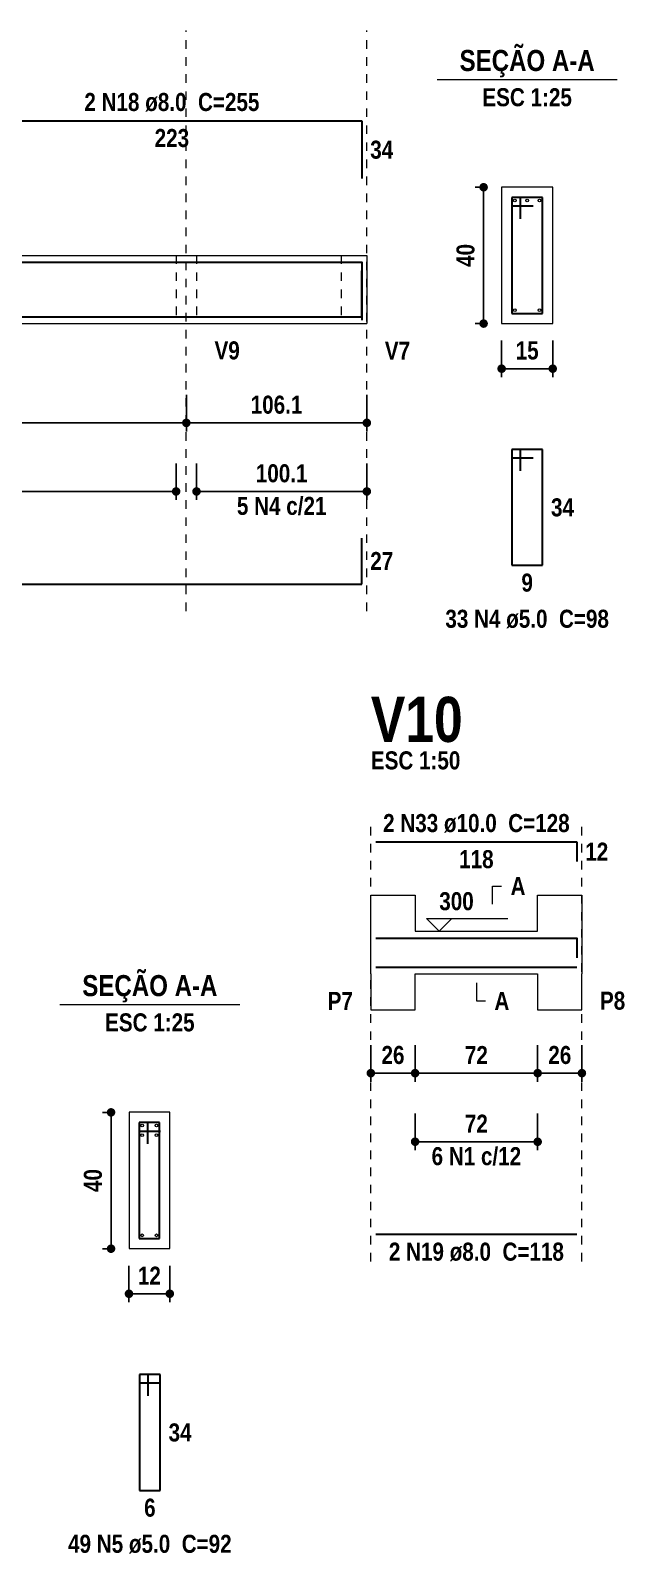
# Model space of a CAD drawing. Header units: millimetres. Extents: x 2249 to 2676, y -663 to -441.
# Drawn here: x 2501.9 to 2508.88, y -555.79 to -537.91 of the extents above; entities that cross this region are included whole.
import ezdxf

# ---------------------------------------------------------------- set-up
doc = ezdxf.new("R2010")
doc.units = ezdxf.units.MM
doc.header["$LTSCALE"] = 0.5
doc.header["$MEASUREMENT"] = 0
doc.header["$PDMODE"] = 34
doc.linetypes.add('DOT2', pattern=[3.175, 0, -3.175])
doc.layers.get('0').update_dxf_attribs({"linetype": 'CONTINUOUS'})
doc.layers.get('DEFPOINTS').update_dxf_attribs({"linetype": 'CONTINUOUS'})
for name, color, linetype, lineweight in [('Descrição da armadura', 7, 'CONTINUOUS', 5), ('DT-Barras na forma', 2, 'CONTINUOUS', 30), ('DT-Barras no corte', 5, 'CONTINUOUS', 5), ('DT-Barras rebatidas', 2, 'CONTINUOUS', 30), ('DT-Cotas', 9, 'CONTINUOUS', 5), ('DT-Forma', 5, 'CONTINUOUS', 5), ('DT-Pontilhado', 9, 'DOT2', 5), ('DT-Textos', 7, 'CONTINUOUS', 5), ('DT-Título', 3, 'CONTINUOUS', 20), ('Textos armaduras', 7, 'CONTINUOUS', 5)]:
    doc.layers.add(name, color=color, linetype=linetype, lineweight=lineweight)
doc.styles.add('ARIAL', font='ARIALNB.TTF')
doc.dimstyles.new('UM_25.000000', dxfattribs={"dimtxt": 0.18, "dimasz": 0.1, "dimexe": 0.1, "dimexo": 0.2, "dimgap": 0, "dimtad": 1, "dimtih": 1, "dimtoh": 1, "dimdec": 1, "dimlfac": 25, "dimzin": 0, "dimdsep": 46, "dimtxsty": 'Standard', "dimblk": 'CLOSED', "dimblk1": 'CLOSED', "dimblk2": 'CLOSED', "dimcen": 0.09, "dimdle": 0.1, "dimadec": 1, "dimazin": 2, "dimtfac": 1, "dimtdec": 4, "dimtofl": 0, "dimtmove": 0, "dimatfit": 3, "dimldrblk": 'CLOSED', "dimfxl": 1, "dimtolj": 1, "dimarcsym": 0})
doc.dimstyles.new('UM_50.000000', dxfattribs={"dimtxt": 0.18, "dimasz": 0.1, "dimexe": 0.1, "dimexo": 0.2, "dimgap": 0, "dimtad": 1, "dimtih": 1, "dimtoh": 1, "dimdec": 1, "dimlfac": 50, "dimzin": 0, "dimdsep": 46, "dimtxsty": 'Standard', "dimblk": 'CLOSED', "dimblk1": 'CLOSED', "dimblk2": 'CLOSED', "dimcen": 0.09, "dimdle": 0.1, "dimadec": 1, "dimazin": 2, "dimtfac": 1, "dimtdec": 4, "dimtofl": 0, "dimtmove": 0, "dimatfit": 3, "dimldrblk": 'CLOSED', "dimfxl": 1, "dimtolj": 1, "dimarcsym": 0})

# ---------------------------------------------------------------- blocks, each defined once
blk = doc.blocks.new('_Dot')
at = {"color": 0, "linetype": 'ByBlock', "lineweight": -2}
blk.add_line((-0.5, 0), (-1, 0), dxfattribs=at)
at = {"color": 0, "linetype": 'ByBlock', "const_width": 0.5}
blk.add_lwpolyline([(-0.25, 0, 1), (0.25, 0, 1)], format="xyb", close=True, dxfattribs=at)
blk = doc.blocks.new('*D276')
at = {"layer": 'DEFPOINTS', "color": 0}
for p in [(2492.452, -541.987), (2503.733, -541.987), (2503.733, -542.517)]:
    blk.add_point(p, dxfattribs=at)
at = {"layer": 'DT-Cotas', "color": 0, "lineweight": -2}
for p, q in [((2492.452, -542.187), (2492.452, -542.617)), ((2503.733, -542.187), (2503.733, -542.617)), ((2492.552, -542.517), (2503.633, -542.517))]:
    blk.add_line(p, q, dxfattribs=at)
at = {"layer": 'DT-Cotas', "color": 0, "lineweight": -2, "xscale": 0.1, "yscale": 0.1, "zscale": 0.1, "rotation": 180}
blk.add_blockref('_Dot', (2492.452, -542.517), dxfattribs=at)
at = {"layer": 'DT-Cotas', "color": 0, "lineweight": -2, "xscale": 0.1, "yscale": 0.1, "zscale": 0.1}
blk.add_blockref('_Dot', (2503.733, -542.517), dxfattribs=at)
at = {"layer": 'DT-Cotas', "insert": (2498.092, -542.305), "char_height": 0.2118, "attachment_point": 5, "rotation": 0.0057, "style": 'ARIAL'}
blk.add_mtext('\\A1;564', dxfattribs=at)
blk = doc.blocks.new('DOT')
at = {"color": 210}
for p, q in [((-1, 0), (1, 0)), ((0, 1), (0, -1))]:
    blk.add_line(p, q, dxfattribs=at)
blk.add_circle((0, 0), 0.25, dxfattribs=at)
blk = doc.blocks.new('*D277')
at = {"layer": 'DEFPOINTS', "color": 0}
for p in [(2503.733, -541.987), (2505.854, -541.987), (2505.854, -542.517)]:
    blk.add_point(p, dxfattribs=at)
at = {"layer": 'DT-Cotas', "color": 0, "lineweight": -2}
for p, q in [((2503.733, -542.187), (2503.733, -542.617)), ((2505.854, -542.187), (2505.854, -542.617)), ((2503.833, -542.517), (2505.754, -542.517))]:
    blk.add_line(p, q, dxfattribs=at)
at = {"layer": 'DT-Cotas', "color": 0, "lineweight": -2, "xscale": 0.1, "yscale": 0.1, "zscale": 0.1, "rotation": 180}
blk.add_blockref('_Dot', (2503.733, -542.517), dxfattribs=at)
at = {"layer": 'DT-Cotas', "color": 0, "lineweight": -2, "xscale": 0.1, "yscale": 0.1, "zscale": 0.1}
blk.add_blockref('_Dot', (2505.854, -542.517), dxfattribs=at)
at = {"layer": 'DT-Cotas', "insert": (2504.793, -542.305), "char_height": 0.2118, "attachment_point": 5, "rotation": 0.0057, "style": 'ARIAL'}
blk.add_mtext('\\A1;106.1', dxfattribs=at)
blk = doc.blocks.new('*D278')
at = {"layer": 'DEFPOINTS', "color": 0}
for p in [(2507.226, -539.752), (2507.438, -539.752), (2507.438, -541.352)]:
    blk.add_point(p, dxfattribs=at)
at = {"layer": 'DT-Cotas', "color": 0, "lineweight": -2}
for p, q in [((2507.238, -539.752), (2507.126, -539.752)), ((2507.226, -541.252), (2507.226, -539.852)), ((2507.238, -541.352), (2507.126, -541.352))]:
    blk.add_line(p, q, dxfattribs=at)
at = {"layer": 'DT-Cotas', "color": 0, "lineweight": -2, "xscale": 0.1, "yscale": 0.1, "zscale": 0.1}
for p, rotation in [((2507.226, -539.752), 90), ((2507.226, -541.352), 270)]:
    blk.add_blockref('_Dot', p, dxfattribs=dict(at, rotation=rotation))
at = {"layer": 'DT-Cotas', "insert": (2507.014, -540.552), "char_height": 0.2118, "attachment_point": 5, "rotation": 90, "style": 'ARIAL'}
blk.add_mtext('\\A1;40', dxfattribs=at)
blk = doc.blocks.new('*D279')
at = {"layer": 'DEFPOINTS', "color": 0}
for p in [(2507.438, -541.352), (2508.038, -541.352), (2508.038, -541.881)]:
    blk.add_point(p, dxfattribs=at)
at = {"layer": 'DT-Cotas', "color": 0, "lineweight": -2}
for p, q in [((2507.438, -541.552), (2507.438, -541.981)), ((2508.038, -541.552), (2508.038, -541.981)), ((2507.538, -541.881), (2507.938, -541.881))]:
    blk.add_line(p, q, dxfattribs=at)
at = {"layer": 'DT-Cotas', "color": 0, "lineweight": -2, "xscale": 0.1, "yscale": 0.1, "zscale": 0.1, "rotation": 180}
blk.add_blockref('_Dot', (2507.438, -541.881), dxfattribs=at)
at = {"layer": 'DT-Cotas', "color": 0, "lineweight": -2, "xscale": 0.1, "yscale": 0.1, "zscale": 0.1}
blk.add_blockref('_Dot', (2508.038, -541.881), dxfattribs=at)
at = {"layer": 'DT-Cotas', "insert": (2507.738, -541.669), "char_height": 0.2118, "attachment_point": 5, "rotation": 0.0057, "style": 'ARIAL'}
blk.add_mtext('\\A1;15', dxfattribs=at)
blk = doc.blocks.new('*D280')
at = {"layer": 'DEFPOINTS', "color": 0}
for p in [(2491.902, -542.792), (2503.613, -542.792), (2503.613, -543.322)]:
    blk.add_point(p, dxfattribs=at)
at = {"layer": 'DT-Cotas', "color": 0, "lineweight": -2}
for p, q in [((2491.902, -542.992), (2491.902, -543.422)), ((2503.613, -542.992), (2503.613, -543.422)), ((2492.002, -543.322), (2503.513, -543.322))]:
    blk.add_line(p, q, dxfattribs=at)
at = {"layer": 'DT-Cotas', "color": 0, "lineweight": -2, "xscale": 0.1, "yscale": 0.1, "zscale": 0.1, "rotation": 180}
blk.add_blockref('_Dot', (2491.902, -543.322), dxfattribs=at)
at = {"layer": 'DT-Cotas', "color": 0, "lineweight": -2, "xscale": 0.1, "yscale": 0.1, "zscale": 0.1}
blk.add_blockref('_Dot', (2503.613, -543.322), dxfattribs=at)
at = {"layer": 'DT-Cotas', "insert": (2497.757, -543.11), "char_height": 0.2118, "attachment_point": 5, "rotation": 0.0057, "style": 'ARIAL'}
blk.add_mtext('\\A1;585.5', dxfattribs=at)
blk = doc.blocks.new('*D281')
at = {"layer": 'DEFPOINTS', "color": 0}
for p in [(2503.853, -542.792), (2505.854, -542.792), (2505.854, -543.322)]:
    blk.add_point(p, dxfattribs=at)
at = {"layer": 'DT-Cotas', "color": 0, "lineweight": -2}
for p, q in [((2503.853, -542.992), (2503.853, -543.422)), ((2505.854, -542.992), (2505.854, -543.422)), ((2503.953, -543.322), (2505.754, -543.322))]:
    blk.add_line(p, q, dxfattribs=at)
at = {"layer": 'DT-Cotas', "color": 0, "lineweight": -2, "xscale": 0.1, "yscale": 0.1, "zscale": 0.1, "rotation": 180}
blk.add_blockref('_Dot', (2503.853, -543.322), dxfattribs=at)
at = {"layer": 'DT-Cotas', "color": 0, "lineweight": -2, "xscale": 0.1, "yscale": 0.1, "zscale": 0.1}
blk.add_blockref('_Dot', (2505.854, -543.322), dxfattribs=at)
at = {"layer": 'DT-Cotas', "insert": (2504.853, -543.11), "char_height": 0.2118, "attachment_point": 5, "rotation": 0.0057, "style": 'ARIAL'}
blk.add_mtext('\\A1;100.1', dxfattribs=at)
blk = doc.blocks.new('*D303')
at = {"layer": 'DEFPOINTS', "color": 0}
for p in [(2502.848, -550.609), (2503.059, -550.609), (2503.059, -552.209)]:
    blk.add_point(p, dxfattribs=at)
at = {"layer": 'DT-Cotas', "color": 0, "lineweight": -2}
for p, q in [((2502.859, -550.609), (2502.748, -550.609)), ((2502.848, -552.109), (2502.848, -550.709)), ((2502.859, -552.209), (2502.748, -552.209))]:
    blk.add_line(p, q, dxfattribs=at)
at = {"layer": 'DT-Cotas', "color": 0, "lineweight": -2, "xscale": 0.1, "yscale": 0.1, "zscale": 0.1}
for p, rotation in [((2502.848, -550.609), 90), ((2502.848, -552.209), 270)]:
    blk.add_blockref('_Dot', p, dxfattribs=dict(at, rotation=rotation))
at = {"layer": 'DT-Cotas', "insert": (2502.636, -551.409), "char_height": 0.2118, "attachment_point": 5, "rotation": 90, "style": 'ARIAL'}
blk.add_mtext('\\A1;40', dxfattribs=at)
blk = doc.blocks.new('*D304')
at = {"layer": 'DEFPOINTS', "color": 0}
for p in [(2503.059, -552.209), (2503.539, -552.209), (2503.539, -552.738)]:
    blk.add_point(p, dxfattribs=at)
at = {"layer": 'DT-Cotas', "color": 0, "lineweight": -2}
for p, q in [((2503.059, -552.409), (2503.059, -552.838)), ((2503.539, -552.409), (2503.539, -552.838)), ((2503.159, -552.738), (2503.439, -552.738))]:
    blk.add_line(p, q, dxfattribs=at)
at = {"layer": 'DT-Cotas', "color": 0, "lineweight": -2, "xscale": 0.1, "yscale": 0.1, "zscale": 0.1, "rotation": 180}
blk.add_blockref('_Dot', (2503.059, -552.738), dxfattribs=at)
at = {"layer": 'DT-Cotas', "color": 0, "lineweight": -2, "xscale": 0.1, "yscale": 0.1, "zscale": 0.1}
blk.add_blockref('_Dot', (2503.539, -552.738), dxfattribs=at)
at = {"layer": 'DT-Cotas', "insert": (2503.299, -552.526), "char_height": 0.2118, "attachment_point": 5, "rotation": 0.0057, "style": 'ARIAL'}
blk.add_mtext('\\A1;12', dxfattribs=at)
blk = doc.blocks.new('*D310')
at = {"layer": 'DEFPOINTS', "color": 0}
for p in [(2505.901, -549.619), (2506.421, -549.619), (2506.421, -550.149)]:
    blk.add_point(p, dxfattribs=at)
at = {"layer": 'DT-Cotas', "color": 0, "lineweight": -2}
for p, q in [((2505.901, -549.819), (2505.901, -550.249)), ((2506.421, -549.819), (2506.421, -550.249)), ((2506.001, -550.149), (2506.321, -550.149))]:
    blk.add_line(p, q, dxfattribs=at)
at = {"layer": 'DT-Cotas', "color": 0, "lineweight": -2, "xscale": 0.1, "yscale": 0.1, "zscale": 0.1, "rotation": 180}
blk.add_blockref('_Dot', (2505.901, -550.149), dxfattribs=at)
at = {"layer": 'DT-Cotas', "color": 0, "lineweight": -2, "xscale": 0.1, "yscale": 0.1, "zscale": 0.1}
blk.add_blockref('_Dot', (2506.421, -550.149), dxfattribs=at)
at = {"layer": 'DT-Cotas', "insert": (2506.161, -549.937), "char_height": 0.2118, "attachment_point": 5, "rotation": 0.0057, "style": 'ARIAL'}
blk.add_mtext('\\A1;26', dxfattribs=at)
blk = doc.blocks.new('*D311')
at = {"layer": 'DEFPOINTS', "color": 0}
for p in [(2506.421, -549.619), (2507.861, -549.619), (2507.861, -550.149)]:
    blk.add_point(p, dxfattribs=at)
at = {"layer": 'DT-Cotas', "color": 0, "lineweight": -2}
for p, q in [((2506.421, -549.819), (2506.421, -550.249)), ((2507.861, -549.819), (2507.861, -550.249)), ((2506.521, -550.149), (2507.761, -550.149))]:
    blk.add_line(p, q, dxfattribs=at)
at = {"layer": 'DT-Cotas', "color": 0, "lineweight": -2, "xscale": 0.1, "yscale": 0.1, "zscale": 0.1, "rotation": 180}
blk.add_blockref('_Dot', (2506.421, -550.149), dxfattribs=at)
at = {"layer": 'DT-Cotas', "color": 0, "lineweight": -2, "xscale": 0.1, "yscale": 0.1, "zscale": 0.1}
blk.add_blockref('_Dot', (2507.861, -550.149), dxfattribs=at)
at = {"layer": 'DT-Cotas', "insert": (2507.141, -549.937), "char_height": 0.2118, "attachment_point": 5, "rotation": 0.0057, "style": 'ARIAL'}
blk.add_mtext('\\A1;72', dxfattribs=at)
blk = doc.blocks.new('*D312')
at = {"layer": 'DEFPOINTS', "color": 0}
for p in [(2507.861, -549.619), (2508.381, -549.619), (2508.381, -550.149)]:
    blk.add_point(p, dxfattribs=at)
at = {"layer": 'DT-Cotas', "color": 0, "lineweight": -2}
for p, q in [((2507.861, -549.819), (2507.861, -550.249)), ((2508.381, -549.819), (2508.381, -550.249)), ((2507.961, -550.149), (2508.281, -550.149))]:
    blk.add_line(p, q, dxfattribs=at)
at = {"layer": 'DT-Cotas', "color": 0, "lineweight": -2, "xscale": 0.1, "yscale": 0.1, "zscale": 0.1, "rotation": 180}
blk.add_blockref('_Dot', (2507.861, -550.149), dxfattribs=at)
at = {"layer": 'DT-Cotas', "color": 0, "lineweight": -2, "xscale": 0.1, "yscale": 0.1, "zscale": 0.1}
blk.add_blockref('_Dot', (2508.381, -550.149), dxfattribs=at)
at = {"layer": 'DT-Cotas', "insert": (2508.121, -549.937), "char_height": 0.2118, "attachment_point": 5, "rotation": 0.0057, "style": 'ARIAL'}
blk.add_mtext('\\A1;26', dxfattribs=at)
blk = doc.blocks.new('*D315')
at = {"layer": 'DEFPOINTS', "color": 0}
for p in [(2506.421, -550.424), (2507.861, -550.424), (2507.861, -550.954)]:
    blk.add_point(p, dxfattribs=at)
at = {"layer": 'DT-Cotas', "color": 0, "lineweight": -2}
for p, q in [((2506.421, -550.624), (2506.421, -551.054)), ((2507.861, -550.624), (2507.861, -551.054)), ((2506.521, -550.954), (2507.761, -550.954))]:
    blk.add_line(p, q, dxfattribs=at)
at = {"layer": 'DT-Cotas', "color": 0, "lineweight": -2, "xscale": 0.1, "yscale": 0.1, "zscale": 0.1, "rotation": 180}
blk.add_blockref('_Dot', (2506.421, -550.954), dxfattribs=at)
at = {"layer": 'DT-Cotas', "color": 0, "lineweight": -2, "xscale": 0.1, "yscale": 0.1, "zscale": 0.1}
blk.add_blockref('_Dot', (2507.861, -550.954), dxfattribs=at)
at = {"layer": 'DT-Cotas', "insert": (2507.141, -550.742), "char_height": 0.2118, "attachment_point": 5, "rotation": 0.0057, "style": 'ARIAL'}
blk.add_mtext('\\A1;72', dxfattribs=at)

msp = doc.modelspace()

# ---------------------------------------------------------------- linework, layer by layer
at = {"layer": 'DT-Barras na forma'}
for p, q in [((2507.6576, -539.8718), (2507.5576, -539.8718)), ((2507.5576, -539.8718), (2507.5576, -541.2318)), ((2507.9176, -539.8718), (2507.5576, -539.8718)), ((2507.5576, -539.8718), (2507.5576, -539.9718)), ((2507.5576, -539.9718), (2507.8076, -539.9718)), ((2507.6576, -540.1218), (2507.6576, -539.8718)), ((2507.9176, -541.2318), (2507.9176, -539.8718)), ((2507.5576, -541.2318), (2507.9176, -541.2318)), ((2503.2795, -550.7287), (2503.1795, -550.7287)), ((2503.1795, -550.7287), (2503.1795, -552.0887)), ((2503.4195, -550.7287), (2503.1795, -550.7287)), ((2503.1795, -550.7287), (2503.1795, -550.8287)), ((2503.2795, -550.9787), (2503.2795, -550.7287)), ((2503.4195, -552.0887), (2503.4195, -550.7287)), ((2503.1795, -550.8287), (2503.4295, -550.8287)), ((2503.1795, -552.0887), (2503.4195, -552.0887))]:
    msp.add_line(p, q, dxfattribs=at)
for points in [[(2501.3327, -540.6298), (2505.7938, -540.6298), (2505.7938, -541.3098)], [(2491.9623, -541.2738), (2505.7938, -541.2738), (2505.7938, -540.7342)], [(2505.9613, -548.5638), (2508.3207, -548.5638), (2508.3207, -548.7938)], [(2505.9613, -548.9058), (2508.3207, -548.9058)]]:
    msp.add_lwpolyline(points, dxfattribs=at)
at = {"layer": 'DT-Barras no corte'}
for centre in [(2507.5936, -539.9078), (2507.7376, -539.9078), (2507.8816, -539.9078), (2507.5936, -541.1958), (2507.8816, -541.1958), (2503.2155, -550.7647), (2503.2155, -550.8767), (2503.3835, -550.7647), (2503.3835, -550.8767), (2503.2155, -552.0527), (2503.3835, -552.0527)]:
    msp.add_circle(centre, 0.016, dxfattribs=at)
at = {"layer": 'DT-Barras rebatidas'}
for p, q in [((2501.3327, -538.9707), (2505.7938, -538.9707)), ((2505.7938, -538.9707), (2505.7938, -539.6507)), ((2507.6576, -542.8285), (2507.5576, -542.8285)), ((2507.5576, -542.8285), (2507.5576, -544.1885)), ((2507.9176, -542.8285), (2507.5576, -542.8285)), ((2507.5576, -542.8285), (2507.5576, -542.9285)), ((2507.6576, -543.0785), (2507.6576, -542.8285)), ((2507.9176, -544.1885), (2507.9176, -542.8285)), ((2507.5576, -542.9285), (2507.8076, -542.9285)), ((2505.7938, -544.4084), (2505.7938, -543.8688)), ((2507.5576, -544.1885), (2507.9176, -544.1885)), ((2491.9623, -544.4084), (2505.7938, -544.4084)), ((2505.9613, -547.4342), (2508.3207, -547.4342)), ((2508.3207, -547.4342), (2508.3207, -547.6642)), ((2505.9613, -552.0405), (2508.3207, -552.0405)), ((2503.2845, -553.6854), (2503.1845, -553.6854)), ((2503.1845, -553.6854), (2503.1845, -555.0454)), ((2503.4245, -553.6854), (2503.1845, -553.6854)), ((2503.1845, -553.6854), (2503.1845, -553.7854)), ((2503.2845, -553.9354), (2503.2845, -553.6854)), ((2503.4245, -555.0454), (2503.4245, -553.6854)), ((2503.1845, -553.7854), (2503.4345, -553.7854)), ((2503.1845, -555.0454), (2503.4245, -555.0454))]:
    msp.add_line(p, q, dxfattribs=at)
at = {"layer": 'DT-Forma'}
for p, q in [((2508.0376, -539.7518), (2507.4376, -539.7518)), ((2507.4376, -539.7518), (2507.4376, -541.3518)), ((2508.0376, -541.3518), (2508.0376, -539.7518)), ((2492.4522, -540.5518), (2503.6127, -540.5518)), ((2503.6127, -540.5518), (2503.8527, -540.5518)), ((2503.8527, -540.5518), (2505.5538, -540.5518)), ((2505.5538, -540.5518), (2505.8538, -540.5518)), ((2492.4522, -541.3518), (2503.6127, -541.3518)), ((2503.6127, -541.3518), (2503.8527, -541.3518)), ((2503.8527, -541.3518), (2505.5538, -541.3518)), ((2505.5538, -541.3518), (2505.8538, -541.3518)), ((2507.4376, -541.3518), (2508.0376, -541.3518)), ((2505.9013, -548.4838), (2505.9013, -548.0602)), ((2505.9013, -548.0602), (2506.4214, -548.0602)), ((2506.4214, -548.0602), (2506.4214, -548.4838)), ((2507.8606, -548.4838), (2507.8606, -548.0602)), ((2507.8606, -548.0602), (2508.3807, -548.0602)), ((2508.3807, -548.0602), (2508.3807, -548.4838)), ((2506.4214, -548.4838), (2507.8606, -548.4838)), ((2505.9013, -548.9838), (2505.9013, -549.4074)), ((2506.4214, -549.4074), (2506.4214, -548.9838)), ((2506.4214, -548.9838), (2507.8606, -548.9838)), ((2507.8606, -548.9838), (2507.8606, -549.4074)), ((2508.3807, -549.4074), (2508.3807, -548.9838)), ((2505.9013, -549.4074), (2506.4214, -549.4074)), ((2507.8606, -549.4074), (2508.3807, -549.4074)), ((2503.5395, -550.6087), (2503.0595, -550.6087)), ((2503.0595, -550.6087), (2503.0595, -552.2087)), ((2503.5395, -552.2087), (2503.5395, -550.6087)), ((2503.0595, -552.2087), (2503.5395, -552.2087))]:
    msp.add_line(p, q, dxfattribs=at)
at = {"layer": 'DT-Forma', "linetype": 'Continuous'}
for p, q in [((2505.8538, -540.5518), (2505.8538, -541.3518)), ((2505.9013, -548.9838), (2505.9013, -548.4838)), ((2508.3807, -548.4838), (2508.3807, -548.9838))]:
    msp.add_line(p, q, dxfattribs=at)
at = {"layer": 'DT-Pontilhado', "ltscale": 0.05}
for p, q in [((2503.7327, -544.7261), (2503.7327, -537.9117)), ((2505.8538, -544.7261), (2505.8538, -537.9117)), ((2503.6127, -540.5518), (2503.6127, -541.3518)), ((2503.8527, -540.5518), (2503.8527, -541.3518)), ((2505.5538, -540.5518), (2505.5538, -541.3518)), ((2505.9013, -552.3582), (2505.9013, -547.2224)), ((2508.3807, -552.3582), (2508.3807, -547.2224))]:
    msp.add_line(p, q, dxfattribs=at)
at = {"layer": 'DT-Textos'}
for p, q in [((2506.6786, -538.4869), (2508.7966, -538.4869)), ((2502.2455, -549.3438), (2504.3635, -549.3438))]:
    msp.add_line(p, q, dxfattribs=at)
for points in [[(2507.3311, -548.1661), (2507.3311, -547.9543), (2507.437, -547.9543)], [(2506.8531, -548.3356), (2506.7049, -548.4838), (2506.5566, -548.3356), (2507.5097, -548.3356)], [(2507.141, -549.0897), (2507.141, -549.3015), (2507.2469, -549.3015)]]:
    msp.add_lwpolyline(points, dxfattribs=at)

# ---------------------------------------------------------------- texts
at = {"layer": 'Descrição da armadura', "char_height": 0.2118, "attachment_point": 8, "line_spacing_factor": 0.9, "style": 'ARIAL'}
for s, insert, width in [('2 N18 ø8.0  C=255', (2503.5633, -538.8652), 4.32072), ('5 N4 c/21', (2504.8532, -543.6032), 2.28744), ('33 N4 ø5.0  C=98', (2507.7373, -544.9302), 4.06656), ('2 N33 ø10.0  C=128', (2507.141, -547.3279), 4.57488), ('6 N1 c/12', (2507.141, -551.2352), 2.28744), ('2 N19 ø8.0  C=118', (2507.141, -552.3579), 4.32072), ('49 N5 ø5.0  C=92', (2503.3043, -555.7869), 4.06656)]:
    msp.add_mtext(s, dxfattribs=dict(at, insert=insert, width=width))
at = {"layer": 'DT-Textos', "line_spacing_factor": 0.798, "style": 'ARIAL'}
for s, insert, char_height, width, attachment_point in [('SEÇÃO A-A', (2507.7373, -538.4621), 0.2471, 2.66868, 8), ('ESC 1:25', (2507.7373, -538.8042), 0.2118, 2.03328, 8), ('V9', (2504.0643, -541.7752), 0.2118, 0.50832, 7), ('V7', (2506.0653, -541.7752), 0.2118, 0.50832, 7), ('ESC 1:50', (2505.901, -546.5869), 0.2118, 2.03328, 7), ('A', (2507.543, -548.0599), 0.2118, 0.25416, 7), ('300', (2506.705, -548.2399), 0.2118, 0.76248, 7), ('SEÇÃO A-A', (2503.3043, -549.3198), 0.2471, 2.66868, 8), ('P7', (2505.69, -549.4069), 0.2118, 0.50832, 9), ('A', (2507.353, -549.4069), 0.2118, 0.25416, 7), ('P8', (2508.593, -549.4069), 0.2118, 0.50832, 7), ('ESC 1:25', (2503.3043, -549.6619), 0.2118, 2.03328, 8)]:
    msp.add_mtext(s, dxfattribs=dict(at, insert=insert, char_height=char_height, width=width, attachment_point=attachment_point))
at = {"layer": 'DT-Título', "insert": (2505.901, -546.2691), "char_height": 0.5295, "width": 1.9062, "attachment_point": 7, "line_spacing_factor": 0.798, "style": 'ARIAL'}
msp.add_mtext('V10', dxfattribs=at)
at = {"layer": 'Textos armaduras', "char_height": 0.2118, "line_spacing_factor": 0.9, "style": 'ARIAL'}
for s, insert, width, attachment_point in [('223', (2503.5632, -539.068), 1.16248, 2), ('34', (2505.8938, -539.2048), 0.90832, 1), ('34', (2508.0177, -543.4026), 0.90832, 1), ('27', (2505.8938, -544.0327), 0.90832, 1), ('9', (2507.7376, -544.2858), 0.65416, 2), ('12', (2508.4207, -547.4433), 0.90832, 1), ('118', (2507.141, -547.5315), 1.16248, 2), ('34', (2503.5245, -554.2595), 0.90832, 1), ('6', (2503.3045, -555.1426), 0.65416, 2)]:
    msp.add_mtext(s, dxfattribs=dict(at, insert=insert, width=width, attachment_point=attachment_point))

# ---------------------------------------------------------------- dimensions: what is measured, and where the dimension line sits
at = {"layer": 'DT-Cotas'}
for base, p1, p2, picture, middle in [((2507.2258, -539.7518), (2507.4376, -541.3518), (2507.4376, -539.7518), '*D278', (2507.014, -540.5518)), ((2502.8477, -550.6087), (2503.0595, -552.2087), (2503.0595, -550.6087), '*D303', (2502.6359, -551.4087))]:
    dim = msp.add_linear_dim(base=base, p1=p1, p2=p2, angle=90, dimstyle='UM_25.000000', override={"dimtxt": 0.2118, "dimasz": 0.1, "dimexe": 0.1, "dimexo": 0.2, "dimtad": 1, "dimtih": 0, "dimtoh": 0, "dimdec": 1, "dimlfac": 25, "dimzin": 8, "dimtxsty": 'ARIAL', "dimblk": 'Dot', "dimblk1": 'Dot', "dimblk2": 'Dot', "dimsah": 1, "dimdle": 0.1, "dimse1": 0, "dimse2": 0, "dimclrt": 256, "dimadec": 1, "dimazin": 3, "dimtmove": 2, "dimldrblk": 'Dot'}, dxfattribs=at)
    dim.commit()
    dim.dimension.update_dxf_attribs({"geometry": picture, "text_midpoint": middle, "dimtype": 160, "text_rotation": 90})
for base, p1, p2, dimstyle, override, picture, middle in [((2508.0376, -541.8813), (2507.4376, -541.3518), (2508.0376, -541.3518), 'UM_25.000000', {"dimtxt": 0.2118, "dimasz": 0.1, "dimexe": 0.1, "dimexo": 0.2, "dimtad": 1, "dimtih": 0, "dimtoh": 0, "dimdec": 1, "dimlfac": 25, "dimzin": 8, "dimtxsty": 'ARIAL', "dimblk": 'Dot', "dimblk1": 'Dot', "dimblk2": 'Dot', "dimsah": 1, "dimdle": 0.1, "dimse1": 0, "dimse2": 0, "dimclrt": 256, "dimadec": 1, "dimazin": 3, "dimtmove": 2, "dimldrblk": 'Dot'}, '*D279', (2507.7376, -541.6695)), ((2503.7327, -542.5167), (2492.4522, -541.9872), (2503.7327, -541.9872), 'UM_50.000000', {"dimtxt": 0.2118, "dimasz": 0.1, "dimexe": 0.1, "dimexo": 0.2, "dimtad": 1, "dimtih": 0, "dimtoh": 0, "dimdec": 1, "dimlfac": 50, "dimzin": 8, "dimtxsty": 'ARIAL', "dimblk": 'Dot', "dimblk1": 'Dot', "dimblk2": 'Dot', "dimsah": 1, "dimdle": 0.1, "dimse1": 0, "dimse2": 0, "dimclrt": 256, "dimadec": 1, "dimazin": 3, "dimtmove": 2, "dimldrblk": 'Dot'}, '*D276', (2498.0924, -542.3049)), ((2505.8538, -542.5167), (2503.7327, -541.9872), (2505.8538, -541.9872), 'UM_50.000000', {"dimtxt": 0.2118, "dimasz": 0.1, "dimexe": 0.1, "dimexo": 0.2, "dimtad": 1, "dimtih": 0, "dimtoh": 0, "dimdec": 1, "dimlfac": 50, "dimzin": 8, "dimtxsty": 'ARIAL', "dimblk": 'Dot', "dimblk1": 'Dot', "dimblk2": 'Dot', "dimsah": 1, "dimdle": 0.1, "dimse1": 0, "dimse2": 0, "dimclrt": 256, "dimadec": 1, "dimazin": 3, "dimtmove": 2, "dimldrblk": 'Dot'}, '*D277', (2504.7932, -542.3049)), ((2503.6127, -543.3215), (2491.9023, -542.792), (2503.6127, -542.792), 'UM_50.000000', {"dimtxt": 0.2118, "dimasz": 0.1, "dimexe": 0.1, "dimexo": 0.2, "dimtad": 1, "dimtih": 0, "dimtoh": 0, "dimdec": 1, "dimlfac": 50, "dimzin": 8, "dimtxsty": 'ARIAL', "dimblk": 'Dot', "dimblk1": 'Dot', "dimblk2": 'Dot', "dimsah": 1, "dimdle": 0.1, "dimse1": 0, "dimse2": 0, "dimclrt": 256, "dimadec": 1, "dimazin": 3, "dimtmove": 2, "dimldrblk": 'Dot'}, '*D280', (2497.7575, -543.1097)), ((2505.8538, -543.3215), (2503.8527, -542.792), (2505.8538, -542.792), 'UM_50.000000', {"dimtxt": 0.2118, "dimasz": 0.1, "dimexe": 0.1, "dimexo": 0.2, "dimtad": 1, "dimtih": 0, "dimtoh": 0, "dimdec": 1, "dimlfac": 50, "dimzin": 8, "dimtxsty": 'ARIAL', "dimblk": 'Dot', "dimblk1": 'Dot', "dimblk2": 'Dot', "dimsah": 1, "dimdle": 0.1, "dimse1": 0, "dimse2": 0, "dimclrt": 256, "dimadec": 1, "dimazin": 3, "dimtmove": 2, "dimldrblk": 'Dot'}, '*D281', (2504.8532, -543.1097)), ((2506.4214, -550.1487), (2505.9013, -549.6192), (2506.4214, -549.6192), 'UM_50.000000', {"dimtxt": 0.2118, "dimasz": 0.1, "dimexe": 0.1, "dimexo": 0.2, "dimtad": 1, "dimtih": 0, "dimtoh": 0, "dimdec": 1, "dimlfac": 50, "dimzin": 8, "dimtxsty": 'ARIAL', "dimblk": 'Dot', "dimblk1": 'Dot', "dimblk2": 'Dot', "dimsah": 1, "dimdle": 0.1, "dimse1": 0, "dimse2": 0, "dimclrt": 256, "dimadec": 1, "dimazin": 3, "dimtmove": 2, "dimldrblk": 'Dot'}, '*D310', (2506.1613, -549.9369)), ((2507.8606, -550.1487), (2506.4214, -549.6192), (2507.8606, -549.6192), 'UM_50.000000', {"dimtxt": 0.2118, "dimasz": 0.1, "dimexe": 0.1, "dimexo": 0.2, "dimtad": 1, "dimtih": 0, "dimtoh": 0, "dimdec": 1, "dimlfac": 50, "dimzin": 8, "dimtxsty": 'ARIAL', "dimblk": 'Dot', "dimblk1": 'Dot', "dimblk2": 'Dot', "dimsah": 1, "dimdle": 0.1, "dimse1": 0, "dimse2": 0, "dimclrt": 256, "dimadec": 1, "dimazin": 3, "dimtmove": 2, "dimldrblk": 'Dot'}, '*D311', (2507.141, -549.9369)), ((2508.3807, -550.1487), (2507.8606, -549.6192), (2508.3807, -549.6192), 'UM_50.000000', {"dimtxt": 0.2118, "dimasz": 0.1, "dimexe": 0.1, "dimexo": 0.2, "dimtad": 1, "dimtih": 0, "dimtoh": 0, "dimdec": 1, "dimlfac": 50, "dimzin": 8, "dimtxsty": 'ARIAL', "dimblk": 'Dot', "dimblk1": 'Dot', "dimblk2": 'Dot', "dimsah": 1, "dimdle": 0.1, "dimse1": 0, "dimse2": 0, "dimclrt": 256, "dimadec": 1, "dimazin": 3, "dimtmove": 2, "dimldrblk": 'Dot'}, '*D312', (2508.1207, -549.9369)), ((2507.8606, -550.9536), (2506.4214, -550.4241), (2507.8606, -550.4241), 'UM_50.000000', {"dimtxt": 0.2118, "dimasz": 0.1, "dimexe": 0.1, "dimexo": 0.2, "dimtad": 1, "dimtih": 0, "dimtoh": 0, "dimdec": 1, "dimlfac": 50, "dimzin": 8, "dimtxsty": 'ARIAL', "dimblk": 'Dot', "dimblk1": 'Dot', "dimblk2": 'Dot', "dimsah": 1, "dimdle": 0.1, "dimse1": 0, "dimse2": 0, "dimclrt": 256, "dimadec": 1, "dimazin": 3, "dimtmove": 2, "dimldrblk": 'Dot'}, '*D315', (2507.141, -550.7418)), ((2503.5395, -552.7382), (2503.0595, -552.2087), (2503.5395, -552.2087), 'UM_25.000000', {"dimtxt": 0.2118, "dimasz": 0.1, "dimexe": 0.1, "dimexo": 0.2, "dimtad": 1, "dimtih": 0, "dimtoh": 0, "dimdec": 1, "dimlfac": 25, "dimzin": 8, "dimtxsty": 'ARIAL', "dimblk": 'Dot', "dimblk1": 'Dot', "dimblk2": 'Dot', "dimsah": 1, "dimdle": 0.1, "dimse1": 0, "dimse2": 0, "dimclrt": 256, "dimadec": 1, "dimazin": 3, "dimtmove": 2, "dimldrblk": 'Dot'}, '*D304', (2503.2995, -552.5264))]:
    dim = msp.add_linear_dim(base=base, p1=p1, p2=p2, dimstyle=dimstyle, override=override, dxfattribs=at)
    dim.commit()
    dim.dimension.update_dxf_attribs({"geometry": picture, "text_midpoint": middle, "dimtype": 160, "text_rotation": 0.00573})

doc.saveas('drawing.dxf')
